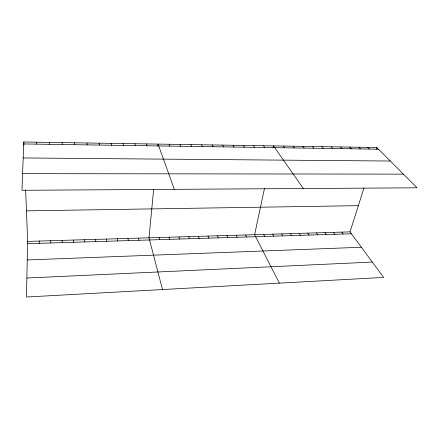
<?xml version="1.0" encoding="UTF-8"?>
<svg xmlns="http://www.w3.org/2000/svg" width="439" height="439" viewBox="0 0 439 439"><rect width="100%" height="100%" fill="white"/><g stroke="black" fill="none" stroke-linecap="round" stroke-linejoin="round"><path stroke-width="0.66" d="M25.638 189.725L27.63 241.406L26.488 297.011L383.642 277.421L350.026 231.874L363.947 187.963M23.794 141.989L21.95 190.296L417.05 187.81L376.772 147.515L23.794 141.989L23.92 145.216M153.666 189.264L148.997 237.817L162.501 289.548M157.826 146.044L158.013 144.091L174.321 189.341M264.432 188.578L254.625 234.695L279.336 283.144M273.08 147.894L273.502 145.896L303.322 188.529M376.174 149.403L376.772 147.515M26.878 278.03L372.305 262.067M27.251 259.954L361.379 247.256M27.63 241.406L350.026 231.874M27.586 243.689L351.43 233.778M26.455 210.863L358.334 205.666M22.587 173.652L403.381 174.135M23.185 157.952L390.287 161.036M23.722 143.948L378.44 149.183M367.838 147.372L369.473 149.051M358.817 147.235L360.414 148.92M349.707 147.092L351.266 148.783M340.51 146.95L342.03 148.645M331.22 146.802L332.702 148.508M321.836 146.653L323.28 148.371M312.365 146.505L313.764 148.228M302.795 146.357L304.156 148.091M293.131 146.203L294.448 147.943M283.364 146.055L284.637 147.8M341.734 232.116L343.111 234.036M333.371 232.368L334.716 234.289M324.937 232.615L326.248 234.552M263.543 145.743L264.722 147.509M316.42 232.868L317.699 234.81M253.473 145.583L254.609 147.356M307.832 233.12L309.078 235.074M299.168 233.378L300.375 235.342M243.305 145.424L244.391 147.208M290.42 233.636L291.595 235.611M233.032 145.265L234.069 147.054M281.591 233.894L282.732 235.88M272.685 234.157L273.788 236.155M222.65 145.1L223.638 146.9M263.696 234.426L264.766 236.434M212.158 144.936L213.096 146.747M201.556 144.771L202.445 146.588M245.467 234.964L246.46 236.994M236.226 235.238L237.181 237.274M190.844 144.607L191.678 146.428M226.897 235.513L227.808 237.565M180.017 144.436L180.797 146.269M217.481 235.792L218.353 237.85M207.976 236.072L208.805 238.147M169.075 144.266L169.794 146.105M198.379 236.358L199.169 238.437M188.693 236.643L189.434 238.739M178.914 236.934L179.611 239.035M146.489 143.91L147.098 145.77M169.037 237.225L169.69 239.343M134.839 143.729L135.388 145.6M159.066 237.521L159.67 239.65M123.057 143.542L123.54 145.424M138.521 238.125L139.031 240.281M111.144 143.355L111.561 145.249M127.941 238.437L128.397 240.605M117.246 238.756L117.657 240.934M99.093 143.169L99.444 145.068M106.447 239.074L106.803 241.269M86.9 142.977L87.185 144.886M95.537 239.398L95.839 241.604M74.57 142.785L74.789 144.705M84.513 239.721L84.76 241.938M73.373 240.051L73.56 242.284M62.097 142.593L62.245 144.519M62.118 240.385L62.25 242.63M49.481 142.395L49.552 144.332M50.743 240.72L50.814 242.981M39.247 241.06L39.263 243.332M36.711 142.192L36.711 144.14"/></g></svg>
